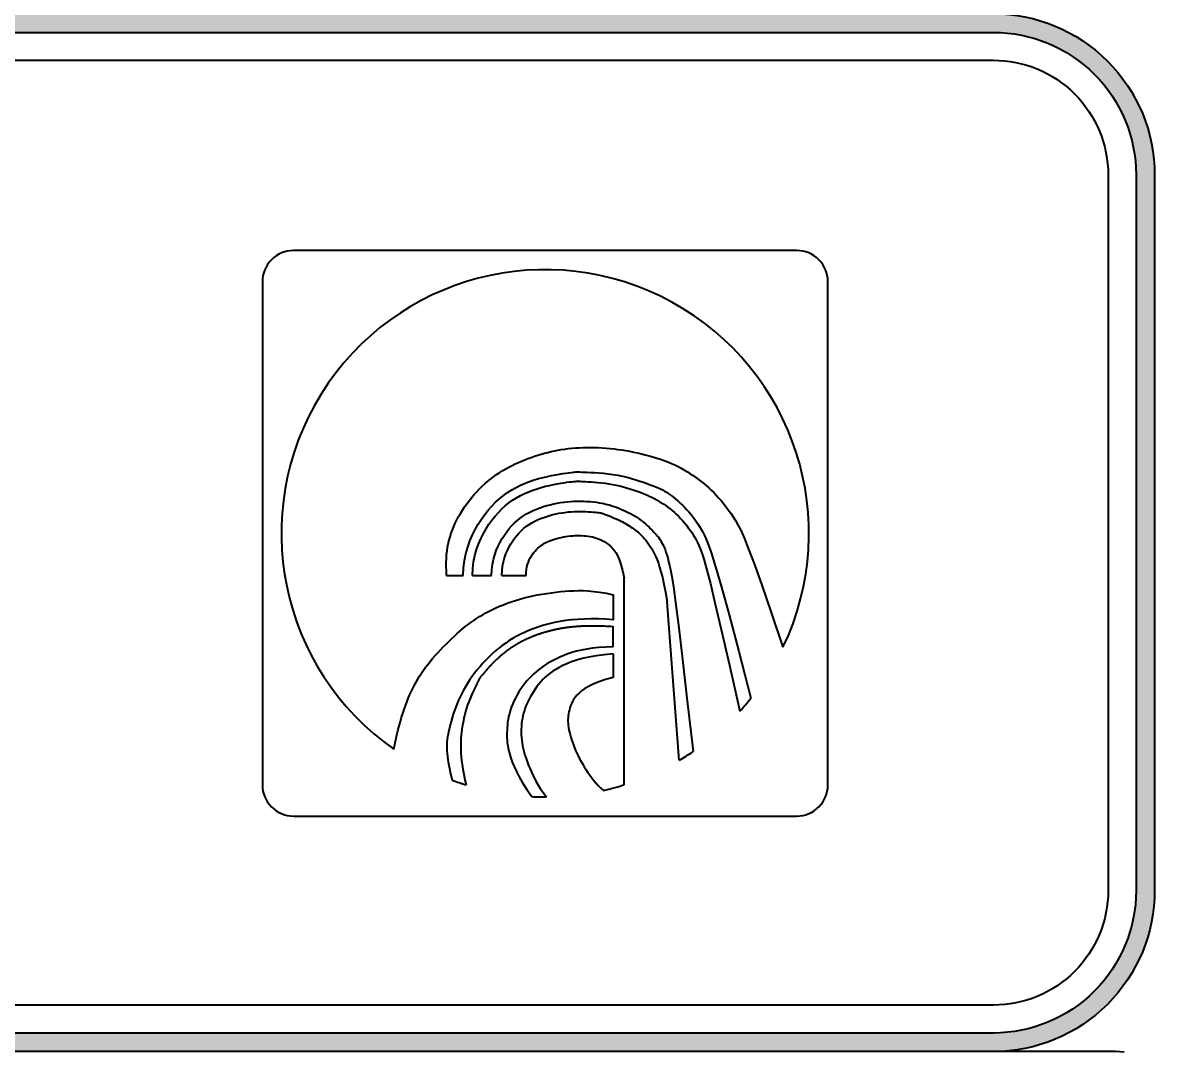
# Model space of a CAD drawing. Extents: x 0 to 420, y 0 to 297.
# Drawn here: x 220.11 to 269.8, y 188.48 to 232.76 of the extents above; entities that cross this region are included whole.
import ezdxf

# ---------------------------------------------------------------- set-up
doc = ezdxf.new("R2010")
doc.units = 0
doc.header["$LTSCALE"] = 10
doc.layers.get('0').update_dxf_attribs({"linetype": 'CONTINUOUS'})
doc.layers.get('DEFPOINTS').update_dxf_attribs({"linetype": 'CONTINUOUS'})
doc.layers.add('BLUE', color=7, linetype='CONTINUOUS', true_color=0x003594)
doc.layers.add('green', color=7, linetype='CONTINUOUS', true_color=0x007a53)
doc.layers.add('GREY', color=252, linetype='CONTINUOUS')
doc.layers.add('T25', color=1, linetype='CONTINUOUS')
doc.styles.add('ISO', font='iso3098b.shx')
doc.dimstyles.new('SIGNSDIM', dxfattribs={"dimtxt": 2.5, "dimasz": 0.2, "dimexe": 1.5, "dimexo": 2, "dimgap": 1, "dimtad": 1, "dimdec": 4, "dimlfac": 15, "dimrnd": 1, "dimdsep": 46, "dimtxsty": 'ISO', "dimblk": 'SGNDIM', "dimcen": 0.09, "dimse2": 1, "dimadec": 0, "dimazin": 0, "dimtfac": 1, "dimtdec": 4, "dimtix": 1, "dimtmove": 0, "dimatfit": 3, "dimldrblk": 'SGNDIM', "dimfxl": 1, "dimtolj": 1, "dimtzin": 0, "dimarcsym": 0})

# ---------------------------------------------------------------- blocks, each defined once
blk = doc.blocks.new('SGNDIM')
for p, q in [((0, 4.5), (0, -4.5)), ((0, 0), (-1, 0))]:
    blk.add_line(p, q)
blk = doc.blocks.new('*D7')
at = {"layer": 'DEFPOINTS', "color": 0, "transparency": 16777216}
for p in [(268.798, 233.157), (268.798, 188.49), (304.798, 188.49)]:
    blk.add_point(p, dxfattribs=at)
at = {"layer": 'T25', "color": 0, "lineweight": -2, "transparency": 16777216}
for p, q in [((270.798, 233.157), (306.298, 233.157)), ((304.798, 232.957), (304.798, 188.69)), ((270.798, 188.49), (306.298, 188.49))]:
    blk.add_line(p, q, dxfattribs=at)
at = {"layer": 'T25', "color": 0, "lineweight": -2, "transparency": 16777216, "xscale": 0.2, "yscale": 0.2, "zscale": 0.2}
for p, rotation in [((304.798, 233.157), 90), ((304.798, 188.49), 270)]:
    blk.add_blockref('SGNDIM', p, dxfattribs=dict(at, rotation=rotation))
at = {"layer": 'T25', "color": 0, "transparency": 16777216, "insert": (302.548, 210.824), "char_height": 2.5, "attachment_point": 5, "rotation": 90, "style": 'ISO'}
blk.add_mtext('\\A1;670', dxfattribs=at)
blk = doc.blocks.new('*D25')
at = {"layer": 'DEFPOINTS', "color": 0, "transparency": 16777216}
for p in [(268.798, 233.157), (268.798, 223.324), (288.798, 223.324)]:
    blk.add_point(p, dxfattribs=at)
at = {"layer": 'T25', "color": 0, "lineweight": -2, "transparency": 16777216}
for p, q in [((270.798, 233.157), (290.298, 233.157)), ((288.798, 232.957), (288.798, 223.524))]:
    blk.add_line(p, q, dxfattribs=at)
at = {"layer": 'T25', "color": 0, "lineweight": -2, "transparency": 16777216, "xscale": 0.2, "yscale": 0.2, "zscale": 0.2}
for p, rotation in [((288.798, 233.157), 90), ((288.798, 223.324), 270)]:
    blk.add_blockref('SGNDIM', p, dxfattribs=dict(at, rotation=rotation))
at = {"layer": 'T25', "color": 0, "transparency": 16777216, "insert": (286.548, 228.24), "char_height": 2.5, "attachment_point": 5, "rotation": 90, "style": 'ISO'}
blk.add_mtext('\\A1;147', dxfattribs=at)
blk = doc.blocks.new('*D26')
at = {"layer": 'DEFPOINTS', "color": 0, "transparency": 16777216}
for p in [(268.798, 223.324), (268.798, 213.99), (288.798, 213.99)]:
    blk.add_point(p, dxfattribs=at)
at = {"layer": 'T25', "color": 0, "lineweight": -2, "transparency": 16777216}
blk.add_line((288.798, 223.124), (288.798, 214.19), dxfattribs=at)
at = {"layer": 'T25', "color": 0, "lineweight": -2, "transparency": 16777216, "xscale": 0.2, "yscale": 0.2, "zscale": 0.2}
for p, rotation in [((288.798, 223.324), 90), ((288.798, 213.99), 270)]:
    blk.add_blockref('SGNDIM', p, dxfattribs=dict(at, rotation=rotation))
at = {"layer": 'T25', "color": 0, "transparency": 16777216, "insert": (286.548, 218.657), "char_height": 2.5, "attachment_point": 5, "rotation": 90, "style": 'ISO'}
blk.add_mtext('\\A1;140', dxfattribs=at)
blk = doc.blocks.new('*D27')
at = {"layer": 'DEFPOINTS', "color": 0, "transparency": 16777216}
for p in [(268.798, 204.99), (268.798, 198.324), (288.798, 198.324)]:
    blk.add_point(p, dxfattribs=at)
at = {"layer": 'T25', "color": 0, "lineweight": -2, "transparency": 16777216}
blk.add_line((288.798, 204.79), (288.798, 198.524), dxfattribs=at)
at = {"layer": 'T25', "color": 0, "lineweight": -2, "transparency": 16777216, "xscale": 0.2, "yscale": 0.2, "zscale": 0.2}
for p, rotation in [((288.798, 204.99), 90), ((288.798, 198.324), 270)]:
    blk.add_blockref('SGNDIM', p, dxfattribs=dict(at, rotation=rotation))
at = {"layer": 'T25', "color": 0, "transparency": 16777216, "insert": (286.548, 201.657), "char_height": 2.5, "attachment_point": 5, "rotation": 90, "style": 'ISO'}
blk.add_mtext('\\A1;100', dxfattribs=at)
blk = doc.blocks.new('*D28')
at = {"layer": 'DEFPOINTS', "color": 0, "transparency": 16777216}
for p in [(268.798, 198.324), (268.798, 188.49), (288.798, 188.49)]:
    blk.add_point(p, dxfattribs=at)
at = {"layer": 'T25', "color": 0, "lineweight": -2, "transparency": 16777216}
for p, q in [((288.798, 198.124), (288.798, 188.69)), ((270.798, 188.49), (290.298, 188.49))]:
    blk.add_line(p, q, dxfattribs=at)
at = {"layer": 'T25', "color": 0, "lineweight": -2, "transparency": 16777216, "xscale": 0.2, "yscale": 0.2, "zscale": 0.2}
for p, rotation in [((288.798, 198.324), 90), ((288.798, 188.49), 270)]:
    blk.add_blockref('SGNDIM', p, dxfattribs=dict(at, rotation=rotation))
at = {"layer": 'T25', "color": 0, "transparency": 16777216, "insert": (286.548, 193.407), "char_height": 2.5, "attachment_point": 5, "rotation": 90, "style": 'ISO'}
blk.add_mtext('\\A1;148', dxfattribs=at)
blk = doc.blocks.new('*D32')
at = {"layer": 'DEFPOINTS', "color": 0, "transparency": 16777216}
for p in [(268.798, 188.49), (268.798, 163.157), (296.798, 163.157)]:
    blk.add_point(p, dxfattribs=at)
at = {"layer": 'T25', "color": 0, "lineweight": -2, "transparency": 16777216}
for p, q in [((270.798, 188.49), (298.298, 188.49)), ((296.798, 188.29), (296.798, 163.357)), ((270.798, 163.157), (298.298, 163.157))]:
    blk.add_line(p, q, dxfattribs=at)
at = {"layer": 'T25', "color": 0, "lineweight": -2, "transparency": 16777216, "xscale": 0.2, "yscale": 0.2, "zscale": 0.2}
for p, rotation in [((296.798, 188.49), 90), ((296.798, 163.157), 270)]:
    blk.add_blockref('SGNDIM', p, dxfattribs=dict(at, rotation=rotation))
at = {"layer": 'T25', "color": 0, "transparency": 16777216, "insert": (294.548, 175.824), "char_height": 2.5, "attachment_point": 5, "rotation": 90, "style": 'ISO'}
blk.add_mtext('\\A1;380', dxfattribs=at)
blk = doc.blocks.new('*D33')
at = {"layer": 'DEFPOINTS', "color": 0, "transparency": 16777216}
for p in [(269.604, 188.49), (223.798, 179.824), (288.798, 179.824)]:
    blk.add_point(p, dxfattribs=at)
at = {"layer": 'T25', "color": 0, "lineweight": -2, "transparency": 16777216}
for p, q in [((271.604, 188.49), (290.298, 188.49)), ((288.798, 188.29), (288.798, 180.024))]:
    blk.add_line(p, q, dxfattribs=at)
at = {"layer": 'T25', "color": 0, "lineweight": -2, "transparency": 16777216, "xscale": 0.2, "yscale": 0.2, "zscale": 0.2}
for p, rotation in [((288.798, 188.49), 90), ((288.798, 179.824), 270)]:
    blk.add_blockref('SGNDIM', p, dxfattribs=dict(at, rotation=rotation))
at = {"layer": 'T25', "color": 0, "transparency": 16777216, "insert": (286.548, 184.157), "char_height": 2.5, "attachment_point": 5, "rotation": 90, "style": 'ISO'}
blk.add_mtext('\\A1;130', dxfattribs=at)
blk = doc.blocks.new('*D66')
at = {"layer": 'DEFPOINTS', "color": 0, "transparency": 16777216}
for p in [(223.798, 222.963), (223.798, 198.63), (296.798, 198.63)]:
    blk.add_point(p, dxfattribs=at)
at = {"layer": 'T25', "color": 0, "lineweight": -2, "transparency": 16777216}
blk.add_line((296.798, 222.763), (296.798, 198.83), dxfattribs=at)
at = {"layer": 'T25', "color": 0, "lineweight": -2, "transparency": 16777216, "xscale": 0.2, "yscale": 0.2, "zscale": 0.2}
for p, rotation in [((296.798, 222.963), 90), ((296.798, 198.63), 270)]:
    blk.add_blockref('SGNDIM', p, dxfattribs=dict(at, rotation=rotation))
at = {"layer": 'T25', "color": 0, "transparency": 16777216, "insert": (294.548, 210.797), "char_height": 2.5, "attachment_point": 5, "rotation": 90, "style": 'ISO'}
blk.add_mtext('\\A1;365', dxfattribs=at)

msp = doc.modelspace()

# ---------------------------------------------------------------- hatches: boundary and pattern name
at = {"layer": 'BLUE'}
h = msp.add_hatch(color=256, dxfattribs=at)
edge = h.paths.add_edge_path(flags=16)
edge.add_arc((261.860403, 195.4283533), 6.1380375, -90, 0, ccw=False)
edge.add_line((261.860403, 189.2903158), (116.2545238, 189.2903158))
edge.add_arc((116.2545238, 195.4283533), 6.1380375, 217.92174552, 270, ccw=False)
edge.add_line((111.4125275, 191.6560097), (96.4792405, 210.8236491))
edge.add_line((96.4792405, 210.8236491), (111.4125275, 229.9912885))
edge.add_arc((116.2545238, 226.2189449), 6.1380375, 90, 142.07825448, ccw=False)
edge.add_line((116.2545238, 232.3569825), (261.860403, 232.3569825))
edge.add_arc((261.860403, 226.2189449), 6.1380375, 0, 90, ccw=False)
edge.add_line((267.9984405, 226.2189449), (267.9984405, 195.4283533))
edge = h.paths.add_edge_path()
edge.add_arc((261.860403, 195.4283533), 6.9380375, -90, 0, ccw=False)
edge.add_line((261.860403, 188.4903158), (116.2545238, 188.4903158))
edge.add_arc((116.2545238, 195.4283533), 6.9380375, 217.92174552, 270, ccw=False)
edge.add_line((110.7814468, 191.164342), (95.4651071, 210.8236491))
edge.add_line((95.4651071, 210.8236491), (110.7814468, 230.4829562))
edge.add_arc((116.2545238, 226.2189449), 6.9380375, 90, 142.07825448, ccw=False)
edge.add_line((116.2545238, 233.1569825), (261.860403, 233.1569825))
edge.add_arc((261.860403, 226.2189449), 6.9380375, 0, 90, ccw=False)
edge.add_line((268.7984405, 226.2189449), (268.7984405, 195.4283533))

# ---------------------------------------------------------------- linework, layer by layer
for points in [[(268.7984405, 195.4283533, -0.4142135624), (261.860403, 188.4903158), (116.2545238, 188.4903158, -0.2312278684), (110.7814468, 191.164342), (95.4651071, 210.8236491), (110.7814468, 230.4829562, -0.2312278684), (116.2545238, 233.1569825), (261.860403, 233.1569825, -0.4142135624), (268.7984405, 226.2189449)], [(267.9984405, 195.4283533, -0.4142135624), (261.860403, 189.2903158), (116.2545238, 189.2903158, -0.2312278684), (111.4125275, 191.6560097), (96.4792405, 210.8236491), (111.4125275, 229.9912885, -0.2312278684), (116.2545238, 232.3569825), (261.860403, 232.3569825, -0.4142135624), (267.9984405, 226.2189449)], [(266.7984405, 195.4283533, -0.4142135624), (261.860403, 190.4903158), (116.2545238, 190.4903158, -0.2312278684), (112.3591486, 192.3935113), (98.0004405, 210.8236491), (112.3591486, 229.2537869, -0.2312278684), (116.2545238, 231.1569825), (261.860403, 231.1569825, -0.4142135624), (266.7984405, 226.2189449)], [(253.407668, 198.6298962, 0.4142135624), (254.7410013, 199.9632295), (254.7410013, 221.6298962, 0.4142135624), (253.407668, 222.9632295), (231.7410013, 222.9632295, 0.4142135624), (230.407668, 221.6298962), (230.407668, 199.9632295, 0.4142135624), (231.7410013, 198.6298962)]]:
    msp.add_lwpolyline(points, format="xyb", close=True, dxfattribs=at)
at = {"layer": 'DEFPOINTS', "color": 0, "linetype": 'ByBlock'}
for p in [(268.7984405, 204.9903158), (268.7984405, 204.9903158), (268.7984405, 198.3236491), (268.7984405, 198.3236491)]:
    msp.add_point(p, dxfattribs=at)
at = {"layer": 'green'}
for p, q in [((238.3340167, 208.987213), (239.0520617, 208.987213)), ((239.4494943, 208.987213), (240.2693976, 208.987213)), ((240.7140889, 208.987213), (241.7530872, 208.987213)), ((245.976645, 199.9701821), (245.976645, 208.8866936)), ((245.5073609, 205.6030586), (245.5073609, 204.5978643))]:
    msp.add_line(p, q, dxfattribs=at)
for points in [[(238.3340167, 208.987213), (238.3238416, 209.1829565), (238.3186096, 209.3689164), (238.3185495, 209.5463033), (238.3238908, 209.716328), (238.3348623, 209.8802011), (238.3516934, 210.0391333), (238.3746131, 210.1943352), (238.4038506, 210.3470177), (238.4395587, 210.498184), (238.4815846, 210.6480088), (238.5296991, 210.7964593), (238.5836731, 210.9435028), (238.6432775, 211.0891066), (238.7082831, 211.2332379), (238.7784608, 211.375864), (238.8535814, 211.5169522), (238.9334431, 211.6564426), (239.0179531, 211.794166), (239.1070459, 211.9299261), (239.2006561, 212.0635266), (239.2987183, 212.1947712), (239.4011669, 212.3234636), (239.5079364, 212.4494074), (239.6189615, 212.5724062), (239.7341112, 212.6922421), (239.8529926, 212.8086095), (239.9751474, 212.9211812), (240.1001175, 213.0296301), (240.2274445, 213.1336288), (240.35667, 213.2328503), (240.4873359, 213.3269673), (240.6189839, 213.4156526), (240.7512428, 213.4987098), (240.884091, 213.5764662), (241.0175939, 213.6493799), (241.151817, 213.717909), (241.2868256, 213.7825115), (241.4226854, 213.8436455), (241.5594618, 213.9017692), (241.6972202, 213.9573407), (241.8360042, 214.0107198), (241.9757704, 214.0618739), (242.1164531, 214.1106721), (242.2579869, 214.1569834), (242.4003063, 214.2006771), (242.5433459, 214.2416222), (242.6870402, 214.2796878), (242.8313237, 214.3147431), (242.9761964, 214.346679), (243.1219202, 214.3754736), (243.2688225, 214.401127), (243.4172306, 214.4236392), (243.5674718, 214.4430101), (243.7198735, 214.4592399), (243.874763, 214.4723283), (244.0324678, 214.4822756), (244.1931841, 214.4890816), (244.3565846, 214.4927464), (244.5222111, 214.4932699), (244.6896053, 214.4906522), (244.8583088, 214.4848933), (245.0278635, 214.4759931), (245.1978109, 214.4639517), (245.3676929, 214.4487691), (245.5371385, 214.4304562), (245.7061258, 214.4090674), (245.8747202, 214.3846683), (246.0429873, 214.3573243), (246.2109925, 214.3271009), (246.3788014, 214.2940634), (246.5464793, 214.2582773), (246.7140917, 214.2198081), (246.881595, 214.1786885), (247.0485091, 214.1348203), (247.2142447, 214.0880727), (247.3782127, 214.0383147), (247.5398237, 213.9854155), (247.6984887, 213.9292441), (247.8536182, 213.8696698), (248.0046233, 213.8065616), (248.1510454, 213.7398649), (248.2929502, 213.6698307), (248.430534, 213.5967861), (248.5639933, 213.5210585), (248.6935244, 213.4429748), (248.8193237, 213.3628625), (248.9415877, 213.2810487), (249.0605127, 213.1978606), (249.176328, 213.1134727), (249.2893935, 213.0274487), (249.4001021, 212.9391997), (249.5088467, 212.8481367), (249.61602, 212.7536707), (249.7220148, 212.6552127), (249.8272241, 212.5521737), (249.9320405, 212.4439648), (250.0367844, 212.3300364), (250.1414866, 212.2099969), (250.246105, 212.0834942), (250.350598, 211.950176), (250.4549237, 211.8096902), (250.5590402, 211.6616846), (250.6629058, 211.505807), (250.7664786, 211.3417053), (250.8721159, 211.161607), (250.9917718, 210.9280585), (251.1397993, 210.5961857), (251.3305518, 210.1211147), (251.5783822, 209.4579716), (251.8976439, 208.5618825), (252.30269, 207.3879733), (252.8078737, 205.8913701)], [(239.0520617, 208.987213), (239.0652699, 209.3130553), (239.1031182, 209.6240457), (239.1629423, 209.9204372), (239.2420776, 210.2024828), (239.3378598, 210.4704354), (239.4476246, 210.7245483), (239.5687074, 210.9650743), (239.6984438, 211.1922664), (239.8346111, 211.4063631), (239.9767523, 211.6075436), (240.1248522, 211.7959726), (240.2788955, 211.9718146), (240.4388669, 212.1352344), (240.6047511, 212.2863964), (240.7765329, 212.4254654), (240.9541969, 212.5526059), (241.137531, 212.6680639), (241.3255358, 212.7724101), (241.5170149, 212.8662965), (241.7107721, 212.9503752), (241.9056109, 213.0252983), (242.1003352, 213.0917178), (242.2937487, 213.1502857), (242.4846549, 213.201654), (242.6716938, 213.2464446), (242.8528496, 213.285158), (243.0259428, 213.3182646), (243.1887938, 213.3462347), (243.3392231, 213.3695385), (243.475051, 213.3886465), (243.5940982, 213.4040289), (243.6941849, 213.416156), (243.7745008, 213.4254578), (243.8397122, 213.4322026), (243.8958546, 213.4366181), (243.9489634, 213.4389323), (244.0050741, 213.4393731), (244.0702223, 213.4381684), (244.1504433, 213.4355459), (244.2517726, 213.4317336), (244.378586, 213.4267881), (244.5286202, 213.4200817), (244.6979523, 213.4108153), (244.8826594, 213.3981898), (245.0788184, 213.3814062), (245.2825065, 213.3596655), (245.4898006, 213.3321687), (245.6967778, 213.2981166), (245.8999627, 213.2570839), (246.0976701, 213.2101398), (246.2886622, 213.1587272), (246.4717014, 213.1042887), (246.64555, 213.0482673), (246.8089703, 212.9921057), (246.9607246, 212.9372468), (247.0995752, 212.8851334), (247.224818, 212.8367715), (247.3378836, 212.79142), (247.4407359, 212.7479008), (247.5353391, 212.7050361), (247.6236572, 212.6616478), (247.7076544, 212.616558), (247.7892946, 212.5685888), (247.8705421, 212.5165621), (247.9530225, 212.4595073), (248.0370088, 212.3972826), (248.1224353, 212.3299533), (248.2092367, 212.257585), (248.2973475, 212.180243), (248.3867023, 212.0979929), (248.4772354, 212.0109001), (248.5688816, 211.9190299), (248.6615881, 211.8221702), (248.7553534, 211.7189973), (248.8501888, 211.6079102), (248.9461057, 211.4873077), (249.0431154, 211.3555884), (249.1412293, 211.2111512), (249.2404585, 211.0523949), (249.3408146, 210.8777183), (249.4447383, 210.6757238), (249.5643893, 210.3958285), (249.7143568, 209.977653), (249.9092299, 209.3608181), (250.1635979, 208.4849444), (250.4920498, 207.2896525), (250.909175, 205.7145633), (251.4295625, 203.6992974)], [(239.4494943, 208.987213), (239.4614317, 209.2846603), (239.4956457, 209.5679533), (239.5497385, 209.8374377), (239.6213127, 210.0934593), (239.7079705, 210.336364), (239.8073145, 210.5664975), (239.916947, 210.7842055), (240.0344704, 210.989834), (240.1578894, 211.1836953), (240.2868175, 211.3659679), (240.4212707, 211.5367972), (240.5612648, 211.6963283), (240.7068157, 211.8447064), (240.8579392, 211.9820767), (241.0146512, 212.1085845), (241.1769675, 212.224375), (241.3447217, 212.3296651), (241.5170181, 212.4249583), (241.6927785, 212.5108302), (241.8709248, 212.5878561), (242.0503791, 212.6566112), (242.2300632, 212.7176711), (242.408899, 212.7716109), (242.5858085, 212.8190062), (242.7595544, 212.8604052), (242.9282629, 212.8962484), (243.089901, 212.9269492), (243.2424357, 212.9529211), (243.3838341, 212.9745775), (243.5120632, 212.9923318), (243.62509, 213.0065975), (243.7208815, 213.017788), (243.798556, 213.0262845), (243.8618368, 213.0323386), (243.9155984, 213.0361698), (243.9647151, 213.0379976), (244.0140617, 213.0380415), (244.0685125, 213.0365209), (244.1329422, 213.0336551), (244.212225, 213.0296638), (244.3099696, 213.0246606), (244.4247196, 213.0183368), (244.5537529, 213.0102777), (244.694347, 213.000069), (244.8437798, 212.9872962), (244.999329, 212.9715446), (245.1582722, 212.9523999), (245.3178872, 212.9294475), (245.4758389, 212.9024081), (245.6313418, 212.8715435), (245.7839974, 212.8372505), (245.9334073, 212.7999259), (246.0791732, 212.7599668), (246.2208967, 212.7177698), (246.3581795, 212.6737321), (246.490623, 212.6282504), (246.61795, 212.5816554), (246.7403667, 212.5340134), (246.8582006, 212.4853243), (246.971779, 212.4355881), (247.0814293, 212.3848048), (247.1874787, 212.3329745), (247.2902546, 212.2800971), (247.3900845, 212.2261726), (247.4873064, 212.1711029), (247.5823024, 212.1143971), (247.6754653, 212.0554663), (247.7671878, 211.9937214), (247.8578628, 211.9285736), (247.9478832, 211.8594337), (248.0376416, 211.7857129), (248.127531, 211.7068222), (248.2177696, 211.6224016), (248.3078772, 211.5330073), (248.3971992, 211.4394248), (248.4850809, 211.3424392), (248.5708675, 211.242836), (248.6539045, 211.1414004), (248.733537, 211.0389177), (248.8091105, 210.9361732), (248.8801903, 210.8335467), (248.947223, 210.7297954), (249.0108752, 210.6232711), (249.0718134, 210.5123256), (249.1307043, 210.3953106), (249.1882146, 210.2705777), (249.2450108, 210.1364788), (249.3017596, 209.9913656), (249.3613227, 209.8236519), (249.4353428, 209.5820002), (249.5376573, 209.2051352), (249.6821041, 208.6317814), (249.8825208, 207.8006636), (250.152745, 206.6505062), (250.5066144, 205.120034), (250.9579668, 203.1479715)], [(240.2693976, 208.987213), (240.2787135, 209.2260813), (240.3054298, 209.4522345), (240.3476992, 209.6662096), (240.4036746, 209.8685439), (240.4715088, 210.0597745), (240.5493548, 210.2404387), (240.6353653, 210.4110734), (240.7276931, 210.572216), (240.8248124, 210.7243316), (240.926482, 210.8675974), (241.032782, 211.0021184), (241.1437926, 211.128), (241.2595939, 211.2453472), (241.380266, 211.3542653), (241.505889, 211.4548594), (241.6365431, 211.5472347), (241.772156, 211.6315484), (241.9120459, 211.7081656), (242.0553786, 211.7775034), (242.20132, 211.8399792), (242.3490358, 211.8960099), (242.4976919, 211.9460128), (242.6464541, 211.9904051), (242.7944883, 212.0296038), (242.9411421, 212.0639759), (243.0864909, 212.0936871), (243.2307919, 212.1188528), (243.3743025, 212.1395886), (243.5172798, 212.1560098), (243.6599812, 212.1682319), (243.8026638, 212.1763703), (243.9455849, 212.1805406), (244.088801, 212.180873), (244.2315663, 212.1775571), (244.3729338, 212.1707973), (244.5119568, 212.1607983), (244.6476887, 212.1477644), (244.7791827, 212.1319002), (244.905492, 212.11341), (245.0256699, 212.0924984), (245.1391283, 212.0693207), (245.246713, 212.0438356), (245.3496283, 212.0159525), (245.4490787, 211.9855811), (245.5462686, 211.9526308), (245.6424024, 211.9170112), (245.7386845, 211.8786318), (245.8363193, 211.8374021), (245.9361699, 211.7932534), (246.0377342, 211.7462044), (246.1401688, 211.6962954), (246.2426303, 211.6435668), (246.3442753, 211.5880589), (246.4442605, 211.5298122), (246.5417424, 211.4688671), (246.6358777, 211.4052639), (246.7259635, 211.3391562), (246.8118593, 211.2711507), (246.893565, 211.2019673), (246.9710807, 211.1323257), (247.0444063, 211.0629459), (247.113542, 210.9945478), (247.1784875, 210.9278511), (247.2392431, 210.8635758), (247.295885, 210.8021255), (247.3487951, 210.7426384), (247.3984318, 210.6839366), (247.4452533, 210.6248422), (247.4897179, 210.5641771), (247.5322839, 210.5007635), (247.5734095, 210.4334233), (247.6135531, 210.3609787), (247.6531249, 210.2821881), (247.692343, 210.1955562), (247.7313774, 210.0995244), (247.7703982, 209.9925339), (247.8095754, 209.8730259), (247.8490789, 209.7394416), (247.889079, 209.5902223), (247.9297455, 209.4238093), (247.9724972, 209.2271483), (248.0237467, 208.941203), (248.0911554, 208.4954417), (248.1823846, 207.8193326), (248.3050958, 206.8423441), (248.4669502, 205.4939443), (248.6756091, 203.7036016), (248.938734, 201.4007841)], [(240.7140889, 208.987213), (240.7219829, 209.1943098), (240.7446326, 209.389472), (240.7804893, 209.5733406), (240.8280045, 209.7465565), (240.8856294, 209.9097606), (240.9518154, 210.0635941), (241.0250141, 210.2086977), (241.1036766, 210.3457124), (241.1865317, 210.4751864), (241.273417, 210.5972959), (241.3644476, 210.7121245), (241.4597384, 210.8197556), (241.5594044, 210.9202726), (241.6635606, 211.013759), (241.7723219, 211.1002983), (241.8858033, 211.1799739), (242.0039837, 211.2529106), (242.1262973, 211.3193984), (242.2520422, 211.3797687), (242.3805165, 211.4343529), (242.5110183, 211.4834823), (242.6428458, 211.5274883), (242.775297, 211.5667022), (242.90767, 211.6014553), (243.0393969, 211.6320374), (243.1704454, 211.6585709), (243.3009172, 211.6811368), (243.4309139, 211.6998159), (243.5605372, 211.714689), (243.6898887, 211.725837), (243.8190701, 211.7333408), (243.9481831, 211.7372811), (244.0769851, 211.7378236), (244.2038576, 211.7354735), (244.3268376, 211.7308207), (244.4439624, 211.7244549), (244.553269, 211.7169662), (244.6527947, 211.7089444), (244.7405766, 211.7009795), (244.8146519, 211.6936613), (244.8739822, 211.6873521), (244.9212269, 211.6815035), (244.9599697, 211.6753395), (244.9937943, 211.6680841), (245.0262847, 211.6589613), (245.0610246, 211.647195), (245.1015977, 211.6320092), (245.1515878, 211.6126279), (245.2135933, 211.5885072), (245.2862706, 211.5600325), (245.3672909, 211.527821), (245.4543251, 211.4924901), (245.5450444, 211.4546573), (245.6371198, 211.4149399), (245.7282223, 211.3739553), (245.816023, 211.3323209), (245.8986875, 211.290541), (245.9763597, 211.2486673), (246.0496779, 211.2066384), (246.1192804, 211.1643929), (246.1858057, 211.1218694), (246.2498922, 211.0790066), (246.3121781, 211.035743), (246.3733019, 210.9920173), (246.4338174, 210.9476583), (246.4939401, 210.9020559), (246.5538009, 210.8544902), (246.6135308, 210.8042414), (246.6732606, 210.7505896), (246.7331215, 210.6928149), (246.7932441, 210.6301975), (246.8537596, 210.5620175), (246.9147334, 210.4876641), (246.975969, 210.4069628), (247.0372047, 210.3198481), (247.0981785, 210.2262546), (247.1586285, 210.1261169), (247.2182929, 210.0193696), (247.2769097, 209.9059471), (247.3342172, 209.7857841), (247.3901595, 209.6573919), (247.4455048, 209.5135898), (247.5012275, 209.3457738), (247.5583018, 209.1453399), (247.617702, 208.903684), (247.6804025, 208.6122023), (247.7473776, 208.2622908), (247.8196015, 207.8453455)], [(241.7530872, 208.987213), (241.7576592, 209.1200773), (241.7708076, 209.2428308), (241.7916814, 209.3563569), (241.8194295, 209.4615391), (241.8532008, 209.5592608), (241.8921441, 209.6504057), (241.9354084, 209.735857), (241.9821426, 209.8164983), (242.0316702, 209.8930713), (242.0840129, 209.9657505), (242.1393673, 210.0345686), (242.1979296, 210.0995583), (242.2598964, 210.1607524), (242.3254639, 210.2181835), (242.3948287, 210.2718844), (242.4681871, 210.3218878), (242.5456373, 210.3682428), (242.6268847, 210.4110639), (242.7115366, 210.450482), (242.7992, 210.4866279), (242.8894822, 210.5196327), (242.9819904, 210.5496271), (243.0763317, 210.576742), (243.1721133, 210.6011084), (243.2689643, 210.6228353), (243.3666008, 210.6419444), (243.4647612, 210.6584359), (243.5631834, 210.6723097), (243.6616057, 210.6835658), (243.759766, 210.6922042), (243.8574026, 210.6982249), (243.9542536, 210.7016279), (244.0501116, 210.7023805), (244.1449876, 210.700319), (244.238947, 210.6952472), (244.3320553, 210.6869688), (244.424378, 210.6752873), (244.5159805, 210.6600065), (244.6069284, 210.6409301), (244.697287, 210.6178616), (244.7870727, 210.5905722), (244.8761056, 210.5587018), (244.9641564, 210.5218577), (245.050996, 210.4796474), (245.1363953, 210.4316782), (245.2201251, 210.3775574), (245.3019563, 210.3168923), (245.3816598, 210.2492904), (245.4591264, 210.1733337), (245.5347271, 210.0835031), (245.6089529, 209.9732546), (245.6822949, 209.8360438), (245.7552441, 209.6653265), (245.8282915, 209.4545586), (245.9019281, 209.1971957), (245.976645, 208.8866936)], [(236.0662282, 201.4997469), (236.1244267, 201.7771685), (236.1842493, 202.0501121), (236.2400455, 202.2911527), (236.2930921, 202.5058853), (236.3446655, 202.6999055), (236.3960426, 202.8788085), (236.4484999, 203.0481896), (236.5030958, 203.2127171), (236.560016, 203.3733508), (236.6192275, 203.5301234), (236.6806978, 203.6830676), (236.7443939, 203.8322162), (236.8102834, 203.9776018), (236.8783333, 204.1192572), (236.9485109, 204.2572151), (237.0208655, 204.3916009), (237.0957733, 204.522911), (237.1736927, 204.6517342), (237.255082, 204.7786596), (237.3403994, 204.9042762), (237.4301033, 205.0291729), (237.524652, 205.1539387), (237.6245036, 205.2791627), (237.7298874, 205.4052264), (237.840116, 205.5316829), (237.9542727, 205.6578775), (238.0714409, 205.783156), (238.1907043, 205.9068638), (238.311146, 206.0283466), (238.4318496, 206.14695), (238.5518986, 206.2620194), (238.6706163, 206.3730424), (238.7882866, 206.4800733), (238.905433, 206.5833086), (239.0225795, 206.6829446), (239.1402497, 206.7791775), (239.2589675, 206.8722038), (239.3792565, 206.9622198), (239.5016405, 207.0494217), (239.6266323, 207.1339841), (239.7547013, 207.2159942), (239.8863056, 207.2955176), (240.0219035, 207.3726196), (240.1619533, 207.4473656), (240.3069133, 207.5198212), (240.4572418, 207.5900517), (240.6133971, 207.6581227), (240.7756847, 207.7240449), (240.943799, 207.7876112), (241.1172818, 207.8485599), (241.2956749, 207.906629), (241.4785198, 207.961557), (241.6653584, 208.0130819), (241.8557323, 208.0609421), (242.0491833, 208.1048757), (242.2451985, 208.1446865), (242.4430469, 208.1804398), (242.6419427, 208.2122666), (242.8411004, 208.2402978), (243.0397344, 208.2646641), (243.237059, 208.2854966), (243.4322885, 208.3029261), (243.6246374, 208.3170835), (243.814444, 208.3277506), (244.0065419, 208.3333132), (244.206889, 208.331808), (244.4214429, 208.3212718), (244.6561614, 208.2997412), (244.9170021, 208.2652531), (245.2099228, 208.2158441), (245.5073609, 208.1562653), (245.5073609, 207.0792863), (245.1877996, 207.0978054), (244.8562901, 207.1091051), (244.544356, 207.1115046), (244.2500004, 207.1052658), (243.9712265, 207.0906504), (243.7060375, 207.06792), (243.4524366, 207.0373367), (243.208427, 206.999162), (242.97235, 206.9536795), (242.7439002, 206.9012602), (242.5231103, 206.8422966), (242.3100131, 206.7771815), (242.1046413, 206.7063074), (241.9070275, 206.6300671), (241.7172047, 206.5488532), (241.5352054, 206.4630582), (241.3609369, 206.3729769), (241.1938046, 206.2785108), (241.0330883, 206.1794639), (240.8780678, 206.0756396), (240.728023, 205.9668417), (240.5822337, 205.8528738), (240.4399798, 205.7335397), (240.300541, 205.608643), (240.1634373, 205.4781728), (240.0291488, 205.3428599), (239.8983956, 205.2036204), (239.7718979, 205.0613705), (239.6503759, 204.9170265), (239.5345498, 204.7715046), (239.4251396, 204.6257209), (239.3228656, 204.4805916), (239.2282187, 204.3367711), (239.1407735, 204.1938669), (239.0598753, 204.0512244), (238.9848692, 203.9081893), (238.9151007, 203.764107), (238.8499151, 203.6183233), (238.7886576, 203.4701837), (238.7306736, 203.3190337), (238.6754829, 203.1646552), (238.6233039, 203.0085753), (238.5745292, 202.852757), (238.5295518, 202.6991639), (238.4887644, 202.549759), (238.4525598, 202.4065057), (238.4213309, 202.2713673), (238.3954705, 202.146307), (238.3752351, 202.0324537), (238.3603353, 201.9275987), (238.3503458, 201.8286989), (238.3448409, 201.7327114), (238.3433951, 201.6365929), (238.3455829, 201.5373005), (238.3509787, 201.4317911), (238.3591569, 201.3170216), (238.3703358, 201.1895017), (238.3873087, 201.0439525), (238.4135129, 200.8746477), (238.4523853, 200.6758611), (238.5073632, 200.4418666), (238.5798621, 200.1743962)], [(248.34773, 201.0264992), (247.8196015, 207.8453455)], [(245.5073609, 205.904617), (245.5073609, 206.774766), (245.400727, 206.7807935), (245.2938989, 206.7864854), (245.2009683, 206.7910858), (245.1200937, 206.7947396), (245.0494335, 206.7975918), (244.9871461, 206.7997871), (244.9313902, 206.8014704), (244.8803241, 206.8027866), (244.8323599, 206.8038583), (244.7869236, 206.8047191), (244.7436952, 206.8053805), (244.7023542, 206.8058539), (244.6625804, 206.8061507), (244.6240535, 206.8062823), (244.5864532, 206.8062601), (244.5494593, 206.8060956), (244.5128041, 206.8057983), (244.4764309, 206.8053707), (244.4403356, 206.8048135), (244.4045141, 206.8041272), (244.3689622, 206.8033124), (244.3336761, 206.8023699), (244.2986514, 206.8013002), (244.2638842, 206.8001039), (244.2293703, 206.7987817), (244.1951056, 206.7973343), (244.1610858, 206.7957621), (244.1273069, 206.7940658), (244.0937645, 206.7922461), (244.0604544, 206.7903034), (244.0273726, 206.7882385), (243.9945147, 206.7860519), (243.9618766, 206.7837442), (243.929454, 206.781316), (243.8972425, 206.7787678), (243.8652379, 206.7761003), (243.8334359, 206.7733139), (243.8018321, 206.7704092), (243.7704223, 206.7673868), (243.739202, 206.7642473), (243.7081671, 206.7609911), (243.6773132, 206.7576188), (243.6466359, 206.7541309), (243.6161309, 206.7505279), (243.5857938, 206.7468102), (243.5556202, 206.7429785), (243.525606, 206.7390331), (243.4957465, 206.7349747), (243.4660378, 206.7308036), (243.4364762, 206.7265204), (243.4070583, 206.7221257), (243.3777805, 206.7176199), (243.3486396, 206.7130037), (243.319632, 206.7082774), (243.2907544, 206.7034418), (243.2620033, 206.6984972), (243.2333757, 206.6934443), (243.2048706, 206.6882837), (243.1764874, 206.6830162), (243.1482257, 206.6776426), (243.1200847, 206.6721635), (243.0920641, 206.6665797), (243.0641632, 206.660892), (243.0363814, 206.6551011), (243.0087183, 206.6492077), (242.9811739, 206.6432126), (242.9537482, 206.6371165), (242.9264413, 206.6309203), (242.8992532, 206.6246247), (242.8721841, 206.6182306), (242.8452339, 206.6117386), (242.8184027, 206.6051496), (242.7916906, 206.5984643), (242.7650977, 206.5916835), (242.7386238, 206.584808), (242.7122692, 206.5778385), (242.6860337, 206.5707758), (242.6599175, 206.5636207), (242.6339205, 206.556374), (242.6080428, 206.5490364), (242.5822844, 206.5416086), (242.5566454, 206.5340915), (242.5311257, 206.5264858), (242.5057254, 206.5187924), (242.4804445, 206.5110118), (242.4552831, 206.503145), (242.4302412, 206.4951927), (242.4053188, 206.4871556), (242.3805159, 206.4790345), (242.3558326, 206.4708303), (242.331269, 206.4625436), (242.306825, 206.4541752), (242.2825007, 206.4457259), (242.2582961, 206.4371965), (242.2342112, 206.4285877), (242.2102462, 206.4199003), (242.186401, 206.4111351), (242.1626756, 206.4022927), (242.1390701, 206.3933741), (242.1155846, 206.38438), (242.0922191, 206.3753111), (242.0689735, 206.3661681), (242.045848, 206.356952), (242.0228427, 206.3476634), (241.9999574, 206.3383031), (241.9771924, 206.3288719), (241.9545476, 206.3193706), (241.9320232, 206.3097999), (241.9096193, 206.3001607), (241.8873359, 206.2904538), (241.8651732, 206.2806799), (241.8431312, 206.2708398), (241.8212099, 206.2609343), (241.7994094, 206.2509641), (241.7777295, 206.2409298), (241.7561703, 206.2308322), (241.7347317, 206.2206718), (241.7134136, 206.2104494), (241.6922161, 206.2001655), (241.6711389, 206.1898209), (241.6501819, 206.1794162), (241.6293442, 206.1689512), (241.6086245, 206.1584258), (241.5880216, 206.1478399), (241.5675345, 206.1371934), (241.5471619, 206.1264861), (241.5269026, 206.1157178), (241.5067556, 206.1048884), (241.4867195, 206.0939977), (241.4667928, 206.0830453), (241.4469738, 206.0720307), (241.4272608, 206.0609533), (241.4076522, 206.0498127), (241.3881463, 206.0386085), (241.3687415, 206.02734), (241.3494361, 206.0160068), (241.3302284, 206.0046085), (241.3111168, 205.9931444), (241.2920995, 205.9816139), (241.2731748, 205.9700166), (241.254341, 205.9583518), (241.2355965, 205.946619), (241.2169395, 205.9348176), (241.1983683, 205.922947), (241.1798812, 205.9110067), (241.1614765, 205.8989961), (241.1431526, 205.8869145), (241.1249078, 205.8747613), (241.1067404, 205.8625359), (241.0886487, 205.8502377), (241.070631, 205.8378661), (241.0526857, 205.8254205), (241.0348111, 205.8129003), (241.0170055, 205.8003048), (240.9992674, 205.7876333), (240.981595, 205.7748853), (240.9639867, 205.7620601), (240.9464409, 205.7491571), (240.928956, 205.7361756), (240.9115302, 205.723115), (240.8941621, 205.7099746), (240.87685, 205.6967537), (240.8595922, 205.6834519), (240.8423873, 205.6700683), (240.8252335, 205.6566023), (240.8081295, 205.6430533), (240.7910735, 205.6294206), (240.7740639, 205.6157036), (240.7570993, 205.6019016), (240.740178, 205.588014), (240.7232987, 205.5740402), (240.7064597, 205.5599796), (240.6896597, 205.5458316), (240.6728971, 205.5315955), (240.6561704, 205.5172708), (240.6394782, 205.5028567), (240.622819, 205.488353), (240.606192, 205.4737592), (240.5895965, 205.4590756), (240.5730315, 205.444302), (240.5564965, 205.4294384), (240.5399906, 205.4144848), (240.523513, 205.3994412), (240.507063, 205.3843074), (240.4906402, 205.3690839), (240.4742454, 205.3537719), (240.45788, 205.338373), (240.4415452, 205.3228889), (240.4252422, 205.3073212), (240.4089724, 205.2916715), (240.392737, 205.2759415), (240.3765373, 205.2601327), (240.3603745, 205.2442469), (240.3442504, 205.2282859), (240.3281665, 205.2122517), (240.3121245, 205.1961464), (240.296126, 205.1799718), (240.2801728, 205.16373), (240.2642665, 205.1474229), (240.2484088, 205.1310525), (240.2326012, 205.1146208), (240.2168455, 205.0981297), (240.2011432, 205.0815813), (240.1854959, 205.0649774), (240.1699052, 205.0483201), (240.1543728, 205.0316112), (240.1389001, 205.0148528), (240.123489, 204.9980468), (240.1081408, 204.9811953), (240.0928573, 204.9643001), (240.07764, 204.9473632), (240.0624905, 204.9303867), (240.0474103, 204.9133725), (240.0324011, 204.8963226), (240.0174645, 204.8792391), (240.0026019, 204.8621238), (239.9878151, 204.8449787), (239.9731055, 204.8278059), (239.9584747, 204.8106075), (239.9439243, 204.7933853), (239.9294559, 204.7761414), (239.9150711, 204.7588779), (239.9007713, 204.7415967), (239.8865583, 204.7242999), (239.8724627, 204.7070285), (239.8586328, 204.6899797), (239.8452457, 204.6733898), (239.8324789, 204.6574952), (239.8205097, 204.6425319), (239.8095154, 204.6287364), (239.7996734, 204.6163449), (239.7911609, 204.6055937), (239.7839073, 204.596264), (239.7768494, 204.5863178), (239.7686761, 204.5732617), (239.758076, 204.5546026), (239.7437382, 204.5278474), (239.7243512, 204.4905028), (239.698604, 204.4400758), (239.6651854, 204.374073), (239.623316, 204.2908269), (239.5743444, 204.1919717), (239.5201508, 204.079967), (239.4626156, 203.9572726), (239.4036193, 203.8263483), (239.3450421, 203.6896537), (239.2887644, 203.5496485), (239.2366665, 203.4087926), (239.1902329, 203.2691566), (239.1493639, 203.1312555), (239.1135637, 202.9952156), (239.0823369, 202.8611628), (239.0551877, 202.7292234), (239.0316204, 202.5995233), (239.0111395, 202.4721888), (238.9932492, 202.3473458), (238.9775802, 202.2248813), (238.9642681, 202.1037258), (238.9535748, 201.9825702), (238.9457621, 201.8601057), (238.941092, 201.7350236), (238.9398263, 201.6060149), (238.9422268, 201.4717709), (238.9485555, 201.3309826), (238.9592707, 201.1819377), (238.9756162, 201.0213095), (238.9990324, 200.8453677), (239.0309596, 200.6503823), (239.0728382, 200.4326229), (239.1261084, 200.1883594), (239.1791896, 199.9679329)], [(245.5073609, 205.904617), (245.1824966, 205.8985308), (244.8850967, 205.8810577), (244.6127716, 205.8533756), (244.3631316, 205.8166625), (244.133787, 205.7720962), (243.9223483, 205.7208549), (243.7264259, 205.6641164), (243.54363, 205.6030586), (243.3718439, 205.5386852), (243.2100419, 205.4713014), (243.0574711, 205.4010381), (242.9133785, 205.3280263), (242.7770113, 205.2523968), (242.6476166, 205.1742804), (242.5244415, 205.0938082), (242.4067331, 205.0111109), (242.2938204, 204.9261994), (242.1853595, 204.8386049), (242.0810887, 204.7477382), (241.980746, 204.6530104), (241.8840696, 204.5538325), (241.7907977, 204.4496156), (241.7006682, 204.3397706), (241.6134194, 204.2237086), (241.5289531, 204.1011569), (241.4478256, 203.9731081), (241.3707573, 203.8408709), (241.2984682, 203.7057543), (241.2316786, 203.569067), (241.1711085, 203.432118), (241.1174782, 203.2962161), (241.0715078, 203.1626701), (241.0336556, 203.0325489), (241.0033324, 202.9059616), (240.9796871, 202.7827773), (240.9618685, 202.6628651), (240.9490256, 202.5460942), (240.9403073, 202.4323336), (240.9348624, 202.3214524), (240.9318399, 202.2133199), (240.9306997, 202.1074996), (240.9321454, 202.0023338), (240.937192, 201.8958591), (240.9468542, 201.7861123), (240.9621468, 201.6711301), (240.9840845, 201.5489492), (241.0136821, 201.4176065), (241.0519543, 201.2751385), (241.1003176, 201.1195108), (241.161794, 200.9484039), (241.2398074, 200.759427), (241.3377814, 200.5501895), (241.4591398, 200.3183004), (241.6073062, 200.0613691), (241.7857045, 199.7770049), (241.9977583, 199.462817)], [(245.5073609, 205.6030586), (245.1147249, 205.571161), (244.7640221, 205.5269274), (244.4516188, 205.4721576), (244.1738815, 205.4086513), (243.9271767, 205.338208), (243.7078707, 205.2626276), (243.5123302, 205.1837096), (243.3369214, 205.1032537), (243.1783383, 205.0226451), (243.034584, 204.9416111), (242.9039891, 204.8594646), (242.784884, 204.7755184), (242.6755993, 204.6890854), (242.5744655, 204.5994785), (242.4798132, 204.5060105), (242.3899729, 204.4079942), (242.303608, 204.3049989), (242.2207129, 204.1976189), (242.141615, 204.086705), (242.0666417, 203.973108), (241.9961203, 203.8576787), (241.9303782, 203.7412676), (241.8697427, 203.6247257), (241.8145411, 203.5089037), (241.7650136, 203.3944451), (241.7210509, 203.2811644), (241.6824568, 203.168669), (241.6490347, 203.0565663), (241.6205882, 202.9444635), (241.5969211, 202.8319682), (241.5778368, 202.7186875), (241.5631389, 202.6042288), (241.5526747, 202.4883086), (241.546466, 202.3710796), (241.5445783, 202.2528035), (241.5470771, 202.133742), (241.5540277, 202.0141571), (241.5654958, 201.8943103), (241.5815467, 201.7744636), (241.6022459, 201.6548786), (241.6276044, 201.5357081), (241.6574147, 201.4166685), (241.6914152, 201.2973671), (241.7293437, 201.1774113), (241.7709386, 201.0564084), (241.8159379, 200.9339657), (241.8640796, 200.8096907), (241.9151021, 200.6831907), (241.9691988, 200.5538861), (242.028385, 200.4204499), (242.0951315, 200.2813682), (242.1719091, 200.1351271), (242.2611886, 199.9802127), (242.3654407, 199.8151112), (242.4871362, 199.6383085), (242.6287459, 199.4482909)], [(245.5073609, 204.5978643), (245.1702156, 204.4981029), (244.8842674, 204.3997485), (244.6441477, 204.3026375), (244.4444881, 204.2066063), (244.27992, 204.1114914), (244.145075, 204.017129), (244.0345846, 203.9233555), (243.9430803, 203.8300075), (243.8658701, 203.7369867), (243.8009682, 203.6444566), (243.7470651, 203.5526465), (243.7028514, 203.4617852), (243.6670179, 203.372102), (243.638255, 203.2838257), (243.6152534, 203.1971855), (243.5967038, 203.1124104), (243.5815476, 203.0295495), (243.5697304, 202.947932), (243.5614485, 202.8667071), (243.5568984, 202.7850242), (243.5562764, 202.7020324), (243.5597791, 202.616881), (243.5676027, 202.5287193), (243.5799436, 202.4366964), (243.5969438, 202.3401799), (243.6185269, 202.2394096), (243.6445619, 202.1348437), (243.6749179, 202.0269402), (243.7094639, 201.9161572), (243.748069, 201.8029528), (243.7906022, 201.6877852), (243.8369327, 201.5711124), (243.8869403, 201.4533598), (243.9405488, 201.3348219), (243.9976926, 201.2157605), (244.0583063, 201.0964373), (244.1223244, 200.9771141), (244.1896814, 200.8580526), (244.2603119, 200.7395147), (244.3341504, 200.6217622), (244.4112307, 200.5050363), (244.491984, 200.389497), (244.5769406, 200.2752838), (244.6666311, 200.1625361), (244.7615857, 200.0513936), (244.862335, 199.9419957), (244.9694094, 199.8344818), (245.0833392, 199.7289916)]]:
    msp.add_lwpolyline(points, dxfattribs=at)
for start, end in [(334.3904274, 235.00659319), (317.62504219, 321.28861205), (300.57999143, 304.11245395), (249.39119721, 252.59201138), (282.77299061, 287.445905), (267.08772889, 270.27471234)]:
    msp.add_arc((242.5743347, 210.7965628), 11.3484024, start, end, dxfattribs=at)
at = {"layer": 'GREY'}
for p, q in [((267.1131999, 188.4903158), (114.5323964, 188.4903158)), ((267.4942074, 188.4649153), (267.1131999, 188.4903158))]:
    msp.add_line(p, q, dxfattribs=at)

# ---------------------------------------------------------------- dimensions: what is measured, and where the dimension line sits
at = {"layer": 'T25'}
for base, p1, p2, override, picture, middle in [((304.7984405, 188.4903158), (268.7984405, 233.1569825), (268.7984405, 188.4903158), {"dimse2": 0}, '*D7', (302.5484405, 210.8236491)), ((288.7984405, 213.9903158), (268.7984405, 223.3236491), (268.7984405, 213.9903158), {"dimse1": 1}, '*D26', (286.5484405, 218.6569825)), ((296.7984405, 198.6298962), (223.7984405, 222.9632295), (223.7984405, 198.6298962), {"dimse1": 1}, '*D66', (294.5484405, 210.7965628)), ((288.7984405, 198.3236491), (268.7984405, 204.9903158), (268.7984405, 198.3236491), {"dimse1": 1}, '*D27', (286.5484405, 201.6569825)), ((288.7984405, 188.4903158), (268.7984405, 198.3236491), (268.7984405, 188.4903158), {"dimse1": 1, "dimse2": 0}, '*D28', (286.5484405, 193.4069825)), ((296.7984405, 163.1569825), (268.7984405, 188.4903158), (268.7984405, 163.1569825), {"dimse2": 0}, '*D32', (294.5484405, 175.8236491))]:
    dim = msp.add_linear_dim(base=base, p1=p1, p2=p2, angle=90, dimstyle='SIGNSDIM', override=override, dxfattribs=at)
    dim.commit()
    dim.dimension.update_dxf_attribs({"geometry": picture, "text_midpoint": middle})
for base, p1, p2, picture, middle in [((288.7984405, 223.3236491), (268.7984405, 233.1569825), (268.7984405, 223.3236491), '*D25', (286.5484405, 228.2403158)), ((288.7984405, 179.8236491), (269.6039084, 188.4903158), (223.7984405, 179.8236491), '*D33', (286.5484405, 184.1569825))]:
    dim = msp.add_linear_dim(base=base, p1=p1, p2=p2, angle=90, dimstyle='SIGNSDIM', dxfattribs=at)
    dim.commit()
    dim.dimension.update_dxf_attribs({"geometry": picture, "text_midpoint": middle})

doc.saveas('drawing.dxf')
